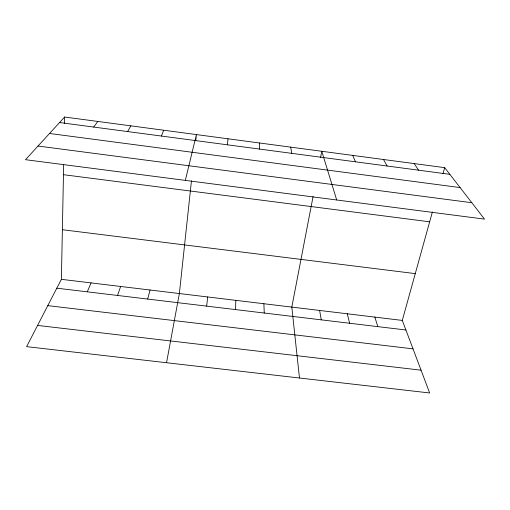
<?xml version="1.0" encoding="UTF-8"?>
<svg xmlns="http://www.w3.org/2000/svg" width="510" height="510" viewBox="0 0 510 510"><rect width="100%" height="100%" fill="white"/><g stroke="black" fill="none" stroke-linecap="round" stroke-linejoin="round"><path stroke-width="0.76" d="M432.397 211.943L402.294 320.414L429.656 392.974L26.609 346.641L61.391 279.327L63.667 164.475M64.483 123.382L64.611 117.026L444.688 167.65L484.5 219.121L25.5 159.694L64.611 117.026M235.512 309.589L235.843 300.352M227.409 144.808L227.989 138.79M191.467 180.738L179.367 293.543L166.54 362.725M195.744 140.798L196.414 134.583L185.321 180.387M206.665 306.127L207.666 296.954M313.083 196.49L291.816 307.096L299.472 378.006M320.573 157.539L321.778 151.279L336.696 199.984M147.677 299.064L150.08 290.018M442.986 173.782L444.688 167.65M117.536 295.456L120.653 286.467M161.396 136.049L163.716 130.228M87.248 291.828L91.092 282.91M127.634 131.567L130.853 125.849M93.687 127.06L97.818 121.45M37.574 325.425L421.062 370.177M47.8 305.637L413.023 348.859M61.391 279.327L402.294 320.414M56.82 288.182L405.909 329.995M62.379 229.717L415.28 273.615M63.469 174.688L429.656 221.812M38.014 146.038L471.814 202.719M59.562 122.534L449.852 174.331M49.527 133.48L460.103 187.578M414.19 163.589L418.557 170.174M383.539 159.509L387.103 165.999M352.735 155.403L355.483 161.804M374.856 317.105L377.827 326.636M347.297 313.784L349.624 323.257M290.668 147.135L291.771 153.351M319.617 310.45L321.287 319.859M259.405 142.972L259.673 149.092M263.893 303.73L264.237 313.025"/></g></svg>
